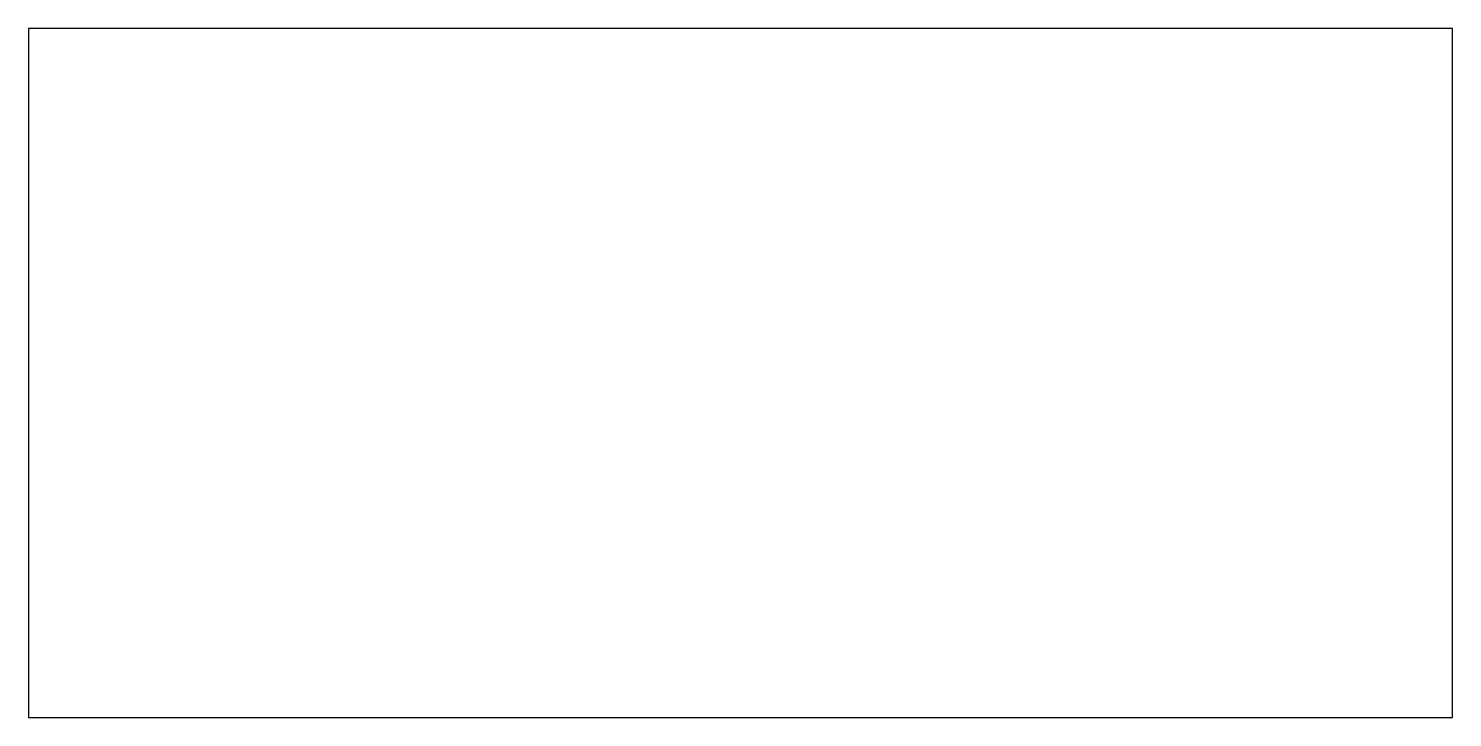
# Model space of a CAD drawing. Header units: metres. Extents: x -3 to 0.1, y 0 to 1.5.
import ezdxf

# ---------------------------------------------------------------- set-up
doc = ezdxf.new("R2010")
doc.units = ezdxf.units.M

msp = doc.modelspace()

# ---------------------------------------------------------------- linework, layer by layer
at = {"layer": 'STOCK'}
for p, q in [((0.1, 1.5), (-3, 1.5)), ((-3, 1.5), (-3, 0)), ((0.1, 0), (0.1, 1.5)), ((-3, 0), (0.1, 0))]:
    msp.add_line(p, q, dxfattribs=at)

doc.saveas('drawing.dxf')
